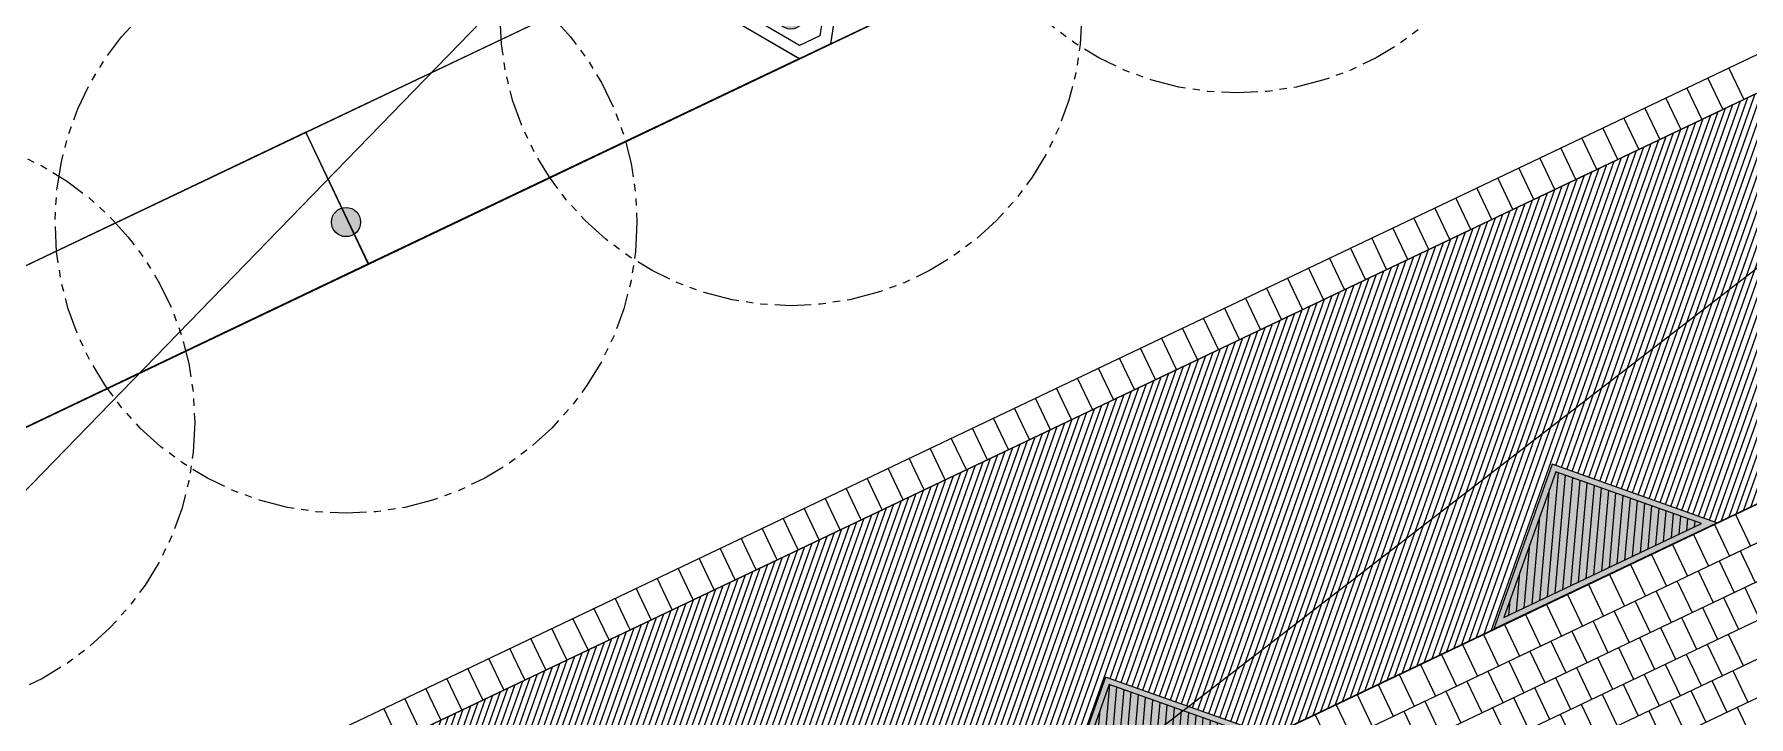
# Model space of a CAD drawing. Header units: metres. Extents: x 678805 to 1359287, y 2747329 to 5497370.
# Drawn here: x 679899.27 to 679928.73, y 2748813.63 to 2748825.35 of the extents above; entities that cross this region are included whole.
import ezdxf
from ezdxf.enums import TextEntityAlignment as Align

# ---------------------------------------------------------------- set-up
doc = ezdxf.new("R2010")
doc.units = ezdxf.units.M
for name, pattern in [('XREF_MON_EIT SUPPORT$0$HIDDEN', [0.375, 0.25, -0.125]), ('XREF_MON_EIT SUPPORT$0$LIM ACERAS$0$PHANTOM2', [1.25, 0.625, -0.125, 0.125, -0.125, 0.125, -0.125]), ('XREF_MON_SFT_TREES$0$HIDDEN', [0.375, 0.25, -0.125])]:
    doc.linetypes.add(name, pattern=pattern)
for name, color, linetype in [('00_XREF_MON_HSC_PAVEMENT', 7, 'Continuous'), ('00_XREF_TWQ_SFT_TREES', 7, 'Continuous'), ('00_XREF_TWQ_URBAN CONTEXT', 7, 'Continuous'), ('XREF_MON_EIT SUPPORT$0$02-L-Material Change', 253, 'Continuous'), ('XREF_MON_EIT SUPPORT$0$02-L-Painted line', 254, 'Continuous'), ('XREF_MON_EIT SUPPORT$0$02-L-Parking', 252, 'Continuous'), ('XREF_MON_EIT SUPPORT$0$L-Límite Acera', 9, 'Continuous'), ('XREF_MON_EIT SUPPORT$0$SL_TREE_CANOPY_', 254, 'XREF_MON_EIT SUPPORT$0$HIDDEN'), ('XREF_MON_EIT SUPPORT$0$SL_TREE_TRUNK_', 254, 'Continuous'), ('XREF_MON_EIT SUPPORT$0$SL_Trees_out_of_scope_', 254, 'Continuous'), ('XREF_MON_GENERAL_LAYOUT$0$02-L-Plan Change', 8, 'Continuous'), ('XREF_MON_HSC_PAVEMENT$0$03-TR-Tree Pit_Green', 74, 'Continuous'), ('XREF_MON_SFT_TREES$0$SL_TREE_CANOPY', 251, 'XREF_MON_SFT_TREES$0$HIDDEN'), ('XREF_MON_SFT_TREES$0$SL_TREE_TRUNK', 251, 'Continuous'), ('XREF_MON_URBAN CONTEXT$0$XREF_MON_EIT SUPPORT', 7, 'Continuous')]:
    doc.layers.add(name, color=color, linetype=linetype)
for name, color, linetype, true_color in [('02-L-Waterfeatures 01', 7, 'Continuous', 0x4da6ff), ('XREF_MON_HSC_PAVEMENT$0$03-TR-Tree Pit_White', 7, 'Continuous', 0xfcfcfc), ('XREF_MON_SFT_TREES$0$SL_TREE_ACACIA_NILOTICA', 7, 'Continuous', 0x264d00)]:
    doc.layers.add(name, color=color, linetype=linetype, true_color=true_color)
for name, color, linetype, lineweight in [('XREF_MON_GENERAL_LAYOUT$0$02-L-Level Curves 0.25-0.75m', 33, 'Continuous', 5), ('XREF_MON_GENERAL_LAYOUT$0$02-L-Level Curves 1m', 37, 'Continuous', 5), ('XREF_MON_GENERAL_LAYOUT$0$02-L-Material Change', 251, 'Continuous', 5), ('XREF_MON_GENERAL_LAYOUT$0$04-BK-Tree Pit', 6, 'Continuous', 5), ('XREF_MON_HSC_PAVEMENT$0$02-L-B-Flat Bar', 251, 'Continuous', 5), ('XREF_MON_HSC_PAVEMENT$0$04-BK-Tree Pit', 6, 'Continuous', 5)]:
    doc.layers.add(name, color=color, linetype=linetype, lineweight=lineweight)
for name, color, linetype, lineweight, true_color in [('XREF_MON_HSC_PAVEMENT$0$02-L-Joints-Paviment_07_Precast Concrete Blocks 60X40', 7, 'Continuous', 5, 0x999999), ('XREF_MON_HSC_PAVEMENT$0$03-TR-Pavement_07_Precast Concrete Blocks 20X10', 7, 'Continuous', 5, 0x999999), ('XREF_MON_HSC_PAVEMENT$0$03-TR-Pavement_07_Precast Concrete Blocks 60X40', 7, 'Continuous', 5, 0x999999)]:
    doc.layers.add(name, color=color, linetype=linetype, lineweight=lineweight, true_color=true_color)
doc.layers.get('XREF_MON_SFT_TREES$0$SL_TREE_ACACIA_NILOTICA').off()
doc.styles.add('XREF_MON_GENERAL_LAYOUT$0$Standard', font='arial.ttf')

# ---------------------------------------------------------------- blocks, each defined once
blk = doc.blocks.new('XREF_MON_EIT SUPPORT$0$parking cada 2')
at = {"layer": 'XREF_MON_EIT SUPPORT$0$02-L-Parking', "color": 254}
for points in [[(679765.512, 2748757.786), (679768.129, 2748756.263), (679760.717, 2748752.736), (679759.647, 2748754.996), (679765.512, 2748757.786)], [(679753.781, 2748752.205), (679753.313, 2748749.213), (679760.725, 2748752.74), (679759.647, 2748754.996), (679753.781, 2748752.205)]]:
    blk.add_lwpolyline(points, dxfattribs=at)
blk = doc.blocks.new('XREF_MON_EIT SUPPORT$0$ALCORQUE 1')
at = {"layer": 'XREF_MON_EIT SUPPORT$0$02-L-Material Change', "color": 254, "ltscale": 7}
for points in [[(653000.384, 2717156.982), (652998.87, 2717159.598), (653002.859, 2717159.308), (653000.983, 2717156.938)], [(653000.504, 2717157.173), (652999.232, 2717159.371), (653002.468, 2717159.136), (653000.891, 2717157.145)]]:
    blk.add_lwpolyline(points, close=True, dxfattribs=at)
blk = doc.blocks.new('XREF_MON_EIT SUPPORT$0$trees_outofboundaries')
at = {"layer": 'XREF_MON_EIT SUPPORT$0$SL_TREE_TRUNK_'}
h = blk.add_hatch(color=256, dxfattribs=at)
h.dxf.hatch_style = 1
edge = h.paths.add_edge_path()
edge.add_arc((0, 0), 0.25, 0, 360)
at = {"layer": 'XREF_MON_EIT SUPPORT$0$SL_TREE_CANOPY_', "linetype": 'XREF_MON_EIT SUPPORT$0$LIM ACERAS$0$PHANTOM2'}
blk.add_circle((0, 0), 5, dxfattribs=at)
at = {"layer": 'XREF_MON_EIT SUPPORT$0$SL_TREE_TRUNK_'}
blk.add_circle((0, 0), 0.25, dxfattribs=at)
blk = doc.blocks.new('XREF_MON_EIT SUPPORT')
at = {"layer": 'XREF_MON_EIT SUPPORT$0$L-Límite Acera', "color": 254}
blk.add_line((679898.06, 2748820.871), (679909.8, 2748826.455), dxfattribs=at)
at = {"layer": 'XREF_MON_EIT SUPPORT$0$L-Límite Acera'}
blk.add_lwpolyline([(679733.617, 2748750.361, 0.399635), (679746.717, 2748746.074), (679972.841, 2748853.679)], format="xyb", dxfattribs=at)
at = {"layer": 'XREF_MON_EIT SUPPORT$0$02-L-Material Change', "color": 254, "rotation": 29.61659386372204}
blk.add_blockref('XREF_MON_EIT SUPPORT$0$ALCORQUE 1', (1455027.097, 63950.856), dxfattribs=at)
at = {"layer": 'XREF_MON_EIT SUPPORT$0$02-L-Painted line'}
for p in [(159.638, 75.973), (144.287, 68.67)]:
    blk.add_blockref('XREF_MON_EIT SUPPORT$0$parking cada 2', p, dxfattribs=at)
at = {"layer": 'XREF_MON_EIT SUPPORT$0$SL_Trees_out_of_scope_'}
for p in [(679919.944, 2748829.34), (679912.268, 2748825.688), (679904.625, 2748822.124), (679897.025, 2748818.686)]:
    blk.add_blockref('XREF_MON_EIT SUPPORT$0$trees_outofboundaries', p, dxfattribs=at)
blk = doc.blocks.new('XREF_MON_URBAN CONTEXT')
at = {"layer": 'XREF_MON_URBAN CONTEXT$0$XREF_MON_EIT SUPPORT'}
blk.add_blockref('XREF_MON_EIT SUPPORT', (0, 0), dxfattribs=at)
blk = doc.blocks.new('XREF_MON_SFT_TREES$0$Acacia_nilotica')
h = blk.add_hatch()
h.set_pattern_fill('ANSI31', color=256, scale=0.1)
edge = h.paths.add_edge_path()
edge.add_arc((0, 0), 4, 0, 360)
at = {"layer": 'XREF_MON_SFT_TREES$0$SL_TREE_TRUNK'}
h = blk.add_hatch(color=256, dxfattribs=at)
h.dxf.hatch_style = 1
edge = h.paths.add_edge_path()
edge.add_arc((0, 0), 0.25, 0, 360)
at = {"layer": 'XREF_MON_SFT_TREES$0$SL_TREE_CANOPY', "linetype": 'XREF_MON_SFT_TREES$0$HIDDEN'}
blk.add_circle((0, 0), 4, dxfattribs=at)
at = {"layer": 'XREF_MON_SFT_TREES$0$SL_TREE_TRUNK'}
blk.add_circle((0, 0), 0.25, dxfattribs=at)
blk = doc.blocks.new('XREF_MON_SFT_TREES')
at = {"layer": 'XREF_MON_SFT_TREES$0$SL_TREE_ACACIA_NILOTICA', "rotation": 25.44812939262281}
blk.add_blockref('XREF_MON_SFT_TREES$0$Acacia_nilotica', (679929.296, 2748809.176), dxfattribs=at)
blk = doc.blocks.new('XREF_MON_HSC_PAVEMENT$0$Alcorque Parking 8m2')
at = {"layer": 'XREF_MON_HSC_PAVEMENT$0$03-TR-Tree Pit_Green', "ltscale": 0.3}
h = blk.add_hatch(dxfattribs=at)
h.set_pattern_fill('ANSI31', color=256, scale=0.04, angle=40)
h.set_pattern_definition([(85, (-679726.04474, -2748720.75428), (-0.1265167266577, 0.011068779329), [])])
h.paths.add_polyline_path([(-1.079, -0.384), (2.316, 1.231), (-0.189, 2.121)])
at = {"layer": 'XREF_MON_HSC_PAVEMENT$0$03-TR-Tree Pit_White'}
h = blk.add_hatch(color=256, dxfattribs=at)
h.dxf.hatch_style = 1
h.paths.add_polyline_path([(-1.254, -0.578), (2.577, 1.245), (-0.25, 2.249)])
blk = doc.blocks.new('XREF_MON_HSC_PAVEMENT')
at = {"layer": 'XREF_MON_HSC_PAVEMENT$0$03-TR-Pavement_07_Precast Concrete Blocks 20X10'}
h = blk.add_hatch(dxfattribs=at)
h.set_pattern_fill('ANSI31', color=256, scale=0.0315, angle=25.5)
h.set_pattern_definition([(70.5, (0, 0), (-0.094275932128, 0.033384858509), [])])
edge = h.paths.add_edge_path()
edge.add_line((679846.747, 2748785.254), (679848.542, 2748781.477))
edge.add_line((679848.542, 2748781.477), (679851.428, 2748780.438))
edge.add_line((679851.428, 2748780.438), (679855.273, 2748782.267))
edge.add_line((679855.273, 2748782.267), (679856.277, 2748785.094))
edge.add_line((679856.277, 2748785.094), (679859.104, 2748784.09))
edge.add_line((679859.104, 2748784.09), (679862.949, 2748785.92))
edge.add_line((679862.949, 2748785.92), (679863.953, 2748788.747))
edge.add_line((679863.953, 2748788.747), (679866.78, 2748787.743))
edge.add_line((679866.78, 2748787.743), (679870.625, 2748789.573))
edge.add_line((679870.625, 2748789.573), (679871.629, 2748792.4))
edge.add_line((679871.629, 2748792.4), (679874.456, 2748791.396))
edge.add_line((679874.456, 2748791.396), (679878.294, 2748793.222))
edge.add_line((679878.294, 2748793.222), (679879.304, 2748796.052))
edge.add_line((679879.304, 2748796.052), (679882.132, 2748795.049))
edge.add_line((679882.132, 2748795.049), (679885.976, 2748796.878))
edge.add_line((679885.976, 2748796.878), (679886.946, 2748799.611))
edge.add_line((679886.946, 2748799.611), (679886.98, 2748799.704))
edge.add_line((679886.98, 2748799.704), (679889.807, 2748798.7))
edge.add_line((679889.807, 2748798.7), (679893.651, 2748800.53))
edge.add_line((679893.651, 2748800.53), (679894.655, 2748803.357))
edge.add_line((679894.655, 2748803.357), (679897.482, 2748802.353))
edge.add_line((679897.482, 2748802.353), (679901.327, 2748804.183))
edge.add_line((679901.327, 2748804.183), (679902.33, 2748807.009))
edge.add_line((679902.33, 2748807.009), (679905.158, 2748806.006))
edge.add_line((679905.158, 2748806.006), (679909.001, 2748807.835))
edge.add_line((679909.001, 2748807.835), (679909.972, 2748810.567))
edge.add_line((679909.972, 2748810.567), (679912.832, 2748809.658))
edge.add_line((679912.832, 2748809.658), (679916.677, 2748811.487))
edge.add_line((679916.677, 2748811.487), (679917.681, 2748814.314))
edge.add_line((679917.681, 2748814.314), (679920.508, 2748813.31))
edge.add_line((679920.508, 2748813.31), (679924.352, 2748815.139))
edge.add_line((679924.352, 2748815.139), (679925.356, 2748817.966))
edge.add_line((679925.356, 2748817.966), (679928.18, 2748816.961))
edge.add_line((679928.18, 2748816.961), (679932.025, 2748818.791))
edge.add_line((679932.025, 2748818.791), (679933.03, 2748821.618))
edge.add_line((679933.03, 2748821.618), (679935.857, 2748820.614))
edge.add_line((679935.857, 2748820.614), (679939.701, 2748822.444))
edge.add_line((679939.701, 2748822.444), (679940.705, 2748825.27))
edge.add_line((679940.705, 2748825.27), (679943.555, 2748824.267))
edge.add_line((679943.555, 2748824.267), (679947.475, 2748826.144))
edge.add_line((679947.475, 2748826.144), (679948.507, 2748829.047))
edge.add_line((679948.507, 2748829.047), (679946.708, 2748832.826))
edge.add_line((679946.708, 2748832.826), (679846.744, 2748785.257))
at = {"layer": 'XREF_MON_HSC_PAVEMENT$0$02-L-B-Flat Bar'}
blk.add_lwpolyline([(679851.427, 2748780.438), (679947.475, 2748826.144)], dxfattribs=at)
at = {"layer": 'XREF_MON_HSC_PAVEMENT$0$02-L-Joints-Paviment_07_Precast Concrete Blocks 60X40'}
blk.add_line((679946.708, 2748832.826), (679903.997, 2748812.502), dxfattribs=at)
for points in [[(679928.649, 2748824.232), (679928.391, 2748824.774)], [(679928.287, 2748824.061), (679928.03, 2748824.602)], [(679927.565, 2748823.717), (679927.307, 2748824.259)], [(679927.926, 2748823.889), (679927.668, 2748824.43)], [(679926.843, 2748823.373), (679926.585, 2748823.915)], [(679927.204, 2748823.545), (679926.946, 2748824.087)], [(679926.12, 2748823.029), (679925.862, 2748823.571)], [(679926.481, 2748823.201), (679926.224, 2748823.743)], [(679925.759, 2748822.857), (679925.501, 2748823.399)], [(679925.037, 2748822.514), (679924.779, 2748823.055)], [(679925.398, 2748822.686), (679925.14, 2748823.227)], [(679924.314, 2748822.17), (679924.056, 2748822.712)], [(679924.675, 2748822.342), (679924.418, 2748822.884)], [(679923.953, 2748821.998), (679923.695, 2748822.54)], [(679923.231, 2748821.654), (679922.973, 2748822.196)], [(679923.592, 2748821.826), (679923.334, 2748822.368)], [(679922.508, 2748821.311), (679922.251, 2748821.852)], [(679922.87, 2748821.482), (679922.612, 2748822.024)], [(679921.786, 2748820.967), (679921.528, 2748821.509)], [(679922.147, 2748821.139), (679921.889, 2748821.68)], [(679921.425, 2748820.795), (679921.167, 2748821.337)], [(679920.702, 2748820.451), (679920.445, 2748820.993)], [(679921.064, 2748820.623), (679920.806, 2748821.165)], [(679919.98, 2748820.107), (679919.722, 2748820.649)], [(679920.341, 2748820.279), (679920.083, 2748820.821)], [(679919.619, 2748819.935), (679919.361, 2748820.477)], [(679918.896, 2748819.592), (679918.639, 2748820.134)], [(679919.258, 2748819.764), (679919, 2748820.305)], [(679918.174, 2748819.248), (679917.916, 2748819.79)], [(679918.535, 2748819.42), (679918.277, 2748819.962)], [(679917.452, 2748818.904), (679917.194, 2748819.446)], [(679917.813, 2748819.076), (679917.555, 2748819.618)], [(679917.09, 2748818.732), (679916.833, 2748819.274)], [(679916.368, 2748818.389), (679916.11, 2748818.93)], [(679916.729, 2748818.56), (679916.471, 2748819.102)], [(679915.646, 2748818.045), (679915.388, 2748818.587)], [(679916.007, 2748818.217), (679915.749, 2748818.759)], [(679915.285, 2748817.873), (679915.027, 2748818.415)], [(679914.562, 2748817.529), (679914.304, 2748818.071)], [(679914.923, 2748817.701), (679914.666, 2748818.243)], [(679913.84, 2748817.185), (679913.582, 2748817.727)], [(679914.201, 2748817.357), (679913.943, 2748817.899)], [(679913.117, 2748816.842), (679912.86, 2748817.383)], [(679913.479, 2748817.014), (679913.221, 2748817.555)], [(679912.756, 2748816.67), (679912.498, 2748817.212)], [(679928.505, 2748817.105), (679928.762, 2748816.563)], [(679912.034, 2748816.326), (679911.776, 2748816.868)], [(679912.395, 2748816.498), (679912.137, 2748817.04)], [(679928.143, 2748816.933), (679928.401, 2748816.391)], [(679911.311, 2748815.982), (679911.054, 2748816.524)], [(679911.673, 2748816.154), (679911.415, 2748816.696)], [(679927.421, 2748816.589), (679927.679, 2748816.048)], [(679927.782, 2748816.761), (679928.04, 2748816.219)], [(679910.95, 2748815.81), (679910.692, 2748816.352)], [(679926.699, 2748816.246), (679926.956, 2748815.704)], [(679927.06, 2748816.418), (679927.318, 2748815.876)], [(679928.222, 2748816.306), (679928.48, 2748815.764)], [(679928.583, 2748816.478), (679928.841, 2748815.936)], [(679910.228, 2748815.467), (679909.97, 2748816.008)], [(679910.589, 2748815.639), (679910.331, 2748816.18)], [(679925.976, 2748815.902), (679926.234, 2748815.36)], [(679926.337, 2748816.074), (679926.595, 2748815.532)], [(679927.499, 2748815.962), (679927.757, 2748815.42)], [(679927.861, 2748816.134), (679928.118, 2748815.592)], [(679909.506, 2748815.123), (679909.248, 2748815.665)], [(679909.867, 2748815.295), (679909.609, 2748815.837)], [(679925.615, 2748815.73), (679925.873, 2748815.188)], [(679926.777, 2748815.618), (679927.035, 2748815.077)], [(679927.138, 2748815.79), (679927.396, 2748815.249)], [(679928.299, 2748815.678), (679928.557, 2748815.137)], [(679928.661, 2748815.85), (679928.918, 2748815.309)], [(679908.783, 2748814.779), (679908.525, 2748815.321)], [(679909.144, 2748814.951), (679908.886, 2748815.493)], [(679924.893, 2748815.386), (679925.151, 2748814.844)], [(679925.254, 2748815.558), (679925.512, 2748815.016)], [(679926.416, 2748815.447), (679926.674, 2748814.905)], [(679927.577, 2748815.335), (679927.835, 2748814.793)], [(679927.938, 2748815.507), (679928.196, 2748814.965)], [(679908.422, 2748814.607), (679908.164, 2748815.149)], [(679924.17, 2748815.042), (679924.428, 2748814.501)], [(679924.532, 2748815.214), (679924.789, 2748814.673)], [(679925.693, 2748815.103), (679925.951, 2748814.561)], [(679926.055, 2748815.275), (679926.312, 2748814.733)], [(679927.216, 2748815.163), (679927.474, 2748814.621)], [(679928.378, 2748815.051), (679928.636, 2748814.509)], [(679907.7, 2748814.264), (679907.442, 2748814.805)], [(679908.061, 2748814.435), (679907.803, 2748814.977)], [(679923.809, 2748814.871), (679924.067, 2748814.329)], [(679924.971, 2748814.759), (679925.229, 2748814.217)], [(679925.332, 2748814.931), (679925.59, 2748814.389)], [(679926.493, 2748814.819), (679926.751, 2748814.277)], [(679926.855, 2748814.991), (679927.112, 2748814.449)], [(679928.017, 2748814.879), (679928.274, 2748814.338)], [(679906.977, 2748813.92), (679906.719, 2748814.462)], [(679907.338, 2748814.092), (679907.081, 2748814.633)], [(679923.087, 2748814.527), (679923.345, 2748813.985)], [(679923.448, 2748814.699), (679923.706, 2748814.157)], [(679924.61, 2748814.587), (679924.868, 2748814.045)], [(679925.771, 2748814.475), (679926.029, 2748813.933)], [(679926.132, 2748814.647), (679926.39, 2748814.105)], [(679927.294, 2748814.536), (679927.552, 2748813.994)], [(679927.655, 2748814.707), (679927.913, 2748814.166)], [(679928.455, 2748814.424), (679928.713, 2748813.882)], [(679906.616, 2748813.748), (679906.358, 2748814.29)], [(679922.364, 2748814.183), (679922.622, 2748813.641)], [(679922.726, 2748814.355), (679922.983, 2748813.813)], [(679923.888, 2748814.243), (679924.145, 2748813.702)], [(679924.249, 2748814.415), (679924.507, 2748813.874)], [(679925.049, 2748814.132), (679925.306, 2748813.59)], [(679925.41, 2748814.303), (679925.668, 2748813.762)], [(679926.572, 2748814.192), (679926.83, 2748813.65)], [(679926.933, 2748814.364), (679927.191, 2748813.822)], [(679928.094, 2748814.252), (679928.352, 2748813.71)], [(679905.894, 2748813.404), (679905.636, 2748813.946)], [(679906.255, 2748813.576), (679905.997, 2748814.118)], [(679921.642, 2748813.839), (679921.9, 2748813.298)], [(679922.003, 2748814.011), (679922.261, 2748813.469)], [(679923.165, 2748813.9), (679923.423, 2748813.358)], [(679923.526, 2748814.072), (679923.784, 2748813.53)], [(679924.687, 2748813.96), (679924.945, 2748813.418)], [(679925.849, 2748813.848), (679926.107, 2748813.306)], [(679926.211, 2748814.02), (679926.468, 2748813.478)], [(679927.372, 2748813.908), (679927.63, 2748813.366)], [(679927.733, 2748814.08), (679927.991, 2748813.538)], [(679905.532, 2748813.232), (679905.275, 2748813.774)], [(679921.281, 2748813.667), (679921.539, 2748813.126)], [(679922.804, 2748813.728), (679923.062, 2748813.186)], [(679924.326, 2748813.788), (679924.584, 2748813.246)], [(679925.488, 2748813.676), (679925.746, 2748813.134)], [(679927.011, 2748813.736), (679927.268, 2748813.194)], [(679928.534, 2748813.797), (679928.792, 2748813.255)]]:
    blk.add_lwpolyline(points, dxfattribs=at)
at = {"layer": 'XREF_MON_HSC_PAVEMENT$0$03-TR-Pavement_07_Precast Concrete Blocks 60X40'}
for p, q in [((679602.439, 2748661.942), (679961.734, 2748832.918)), ((679602.698, 2748661.401), (679961.992, 2748832.376)), ((679602.956, 2748660.859), (679962.25, 2748831.835)), ((679603.215, 2748660.318), (679962.509, 2748831.293)), ((679603.474, 2748659.776), (679962.768, 2748830.752)), ((679603.732, 2748659.235), (679963.026, 2748830.21))]:
    blk.add_line(p, q, dxfattribs=at)
at = {"layer": 'XREF_MON_HSC_PAVEMENT$0$04-BK-Tree Pit'}
for p in [(679925.603, 2748815.717), (679917.928, 2748812.065)]:
    blk.add_blockref('XREF_MON_HSC_PAVEMENT$0$Alcorque Parking 8m2', p, dxfattribs=at)
blk = doc.blocks.new('XREF_MON_GENERAL_LAYOUT$0$Alcorque Parking 8m2')
blk.add_lwpolyline([(2.316, 1.231), (-0.189, 2.121), (-1.079, -0.384)], close=True)
at = {"layer": 'XREF_MON_GENERAL_LAYOUT$0$02-L-Material Change'}
blk.add_lwpolyline([(2.577, 1.245), (-0.25, 2.249), (-1.254, -0.578)], close=True, dxfattribs=at)
blk = doc.blocks.new('XREF_MON_GENERAL_LAYOUT')
at = {"layer": 'XREF_MON_GENERAL_LAYOUT$0$02-L-Level Curves 0.25-0.75m', "ltscale": 0.3}
blk.add_line((679916.66, 2748835.561), (679887.022, 2748805.088), dxfattribs=at)
at = {"layer": 'XREF_MON_GENERAL_LAYOUT$0$02-L-Level Curves 1m', "ltscale": 0.3}
blk.add_lwpolyline([(679939.075, 2748829.194), (679744.851, 2748679.546), (679744.522, 2748671.488), (679748.745, 2748667.739), (679752.271, 2748657.062), (679759.213, 2748645.902), (679756.556, 2748644.084), (679763.632, 2748622.664), (679762.683, 2748622.351), (679756.744, 2748640.328), (679748.476, 2748632.968), (679749.839, 2748630.778), (679744.803, 2748627.333)], dxfattribs=at)
at = {"layer": 'XREF_MON_GENERAL_LAYOUT$0$02-L-Material Change', "ltscale": 0.3}
blk.add_lwpolyline([(679851.446, 2748780.447), (679947.475, 2748826.144)], dxfattribs=at)
at = {"layer": 'XREF_MON_GENERAL_LAYOUT$0$02-L-Plan Change'}
for p, q in [((679846.847, 2748785.97, 0), (679946.089, 2748833.196, 0)), ((679847.105, 2748785.429, 0), (679946.347, 2748832.654, 0))]:
    blk.add_line(p, q, dxfattribs=at)
at = {"layer": 'XREF_MON_GENERAL_LAYOUT$0$04-BK-Tree Pit'}
for p in [(679925.603, 2748815.717), (679917.928, 2748812.065)]:
    blk.add_blockref('XREF_MON_GENERAL_LAYOUT$0$Alcorque Parking 8m2', p, dxfattribs=at)
at = {"style": 'XREF_MON_GENERAL_LAYOUT$0$Standard'}
for tag, rotation, p in [('604,00', 330.2643, (679905.77, 2748776.558)), ('603,00', 330.2643, (679901.861, 2748753.477)), ('600,00', 133.826, (679944.597, 2748745.153)), ('602,00', 330.2643, (679883.319, 2748738.727)), ('601,00', 117.8906, (679920.972, 2748732.87)), ('601,00', 330.2643, (679864.777, 2748723.976)), ('600,00', 40.8833, (679777.405, 2748705.444, 1.17)), ('602,00', 330.2643, (679941.275, 2748705.483)), ('601,00', 40.8833, (679701.798, 2748703.889, 1.17)), ('598,00', 62.091, (679810.267, 2748702.619)), ('600,00', 330.2643, (679877.781, 2748691.131)), ('600,00', 19.5511, (679920.444, 2748685.496)), ('601,00', 330.2643, (679934.813, 2748683.804)), ('599,00', 330.2643, (679854.567, 2748679.061)), ('600,00', 88.3928, (679743.913, 2748675.572)), ('599,00', 20.6086, (679924.26, 2748675.216)), ('601,00', 88.3928, (679728.035, 2748671.318, -2)), ('602,00', 88.3928, (679711.826, 2748665.966, -1)), ('603,00', 88.3928, (679695.615, 2748660.611)), ('599,00', 40.8833, (679788.807, 2748655.829, 1.17)), ('601,00', 40.8833, (679627.612, 2748644.603, 1.17)), ('603,00', 41.7058, (679702.499, 2748628.484, 1.17)), ('600,00', 40.8833, (679645.925, 2748597.926, 1.17)), ('599,00', 34.2277, (679673.574, 2748555.136, 5.34))]:
    blk.add_attdef(tag, text='', height=1, rotation=rotation, dxfattribs=at).set_placement(p, align=Align.MIDDLE)
at = {"ltscale": 0.3, "style": 'XREF_MON_GENERAL_LAYOUT$0$Standard'}
for tag, rotation, p in [('603,50', 330.2643, (679911.501, 2748760.57)), ('602,50', 330.2643, (679892.865, 2748745.846)), ('600,50', 133.826, (679933.048, 2748738.729)), ('601,50', 330.2643, (679873.581, 2748731.671)), ('601,50', 101.2857, (679909.522, 2748726.945)), ('602,50', 330.2643, (679948.625, 2748713.86)), ('600,50', 39.606, (679743.243, 2748706.971)), ('600,50', 330.2643, (679880.266, 2748702.726)), ('600,50', 17.3537, (679917.615, 2748690.554)), ('599,50', 330.2643, (679867.197, 2748684.716)), ('599,50', 18.8944, (679921.71, 2748680.578)), ('599,50', 39.606, (679778.991, 2748677.241)), ('600,50', 88.3928, (679735.925, 2748673.586)), ('601,50', 88.3928, (679719.906, 2748668.581)), ('602,50', 88.3928, (679703.474, 2748663.452)), ('598,50', 330.2643, (679861.765, 2748662.397)), ('601,50', 39.606, (679610.513, 2748662.061)), ('600,00', 41.7058, (679752.308, 2748637.685)), ('601,00', 41.7058, (679736.044, 2748634.538)), ('599,00', 35.0835, (679763.043, 2748634.415, 1.17)), ('602,00', 41.7058, (679720.174, 2748633.096, 1.17)), ('600,00', 35.0835, (679747.063, 2748629.903, 1.17)), ('601,00', 35.0835, (679731.246, 2748625.239, 1.17)), ('600,50', 39.606, (679636.92, 2748621.339)), ('602,00', 35.0835, (679715.4, 2748620.639, 1.17)), ('599,50', 28.7604, (679659.482, 2748574.323))]:
    blk.add_attdef(tag, text='', height=1, rotation=rotation, dxfattribs=at).set_placement(p, align=Align.MIDDLE)

msp = doc.modelspace()

# ---------------------------------------------------------------- block references
at = {"layer": '00_XREF_MON_HSC_PAVEMENT'}
msp.add_blockref('XREF_MON_HSC_PAVEMENT', (0, 0), dxfattribs=at)
at = {"layer": '00_XREF_TWQ_SFT_TREES'}
msp.add_blockref('XREF_MON_SFT_TREES', (0, 0), dxfattribs=at)
at = {"layer": '00_XREF_TWQ_URBAN CONTEXT'}
msp.add_blockref('XREF_MON_URBAN CONTEXT', (0, 0), dxfattribs=at)
at = {"layer": '02-L-Waterfeatures 01', "color": 18, "true_color": 0x000000}
msp.add_blockref('XREF_MON_GENERAL_LAYOUT', (0, 0), dxfattribs=at)

doc.saveas('drawing.dxf')
